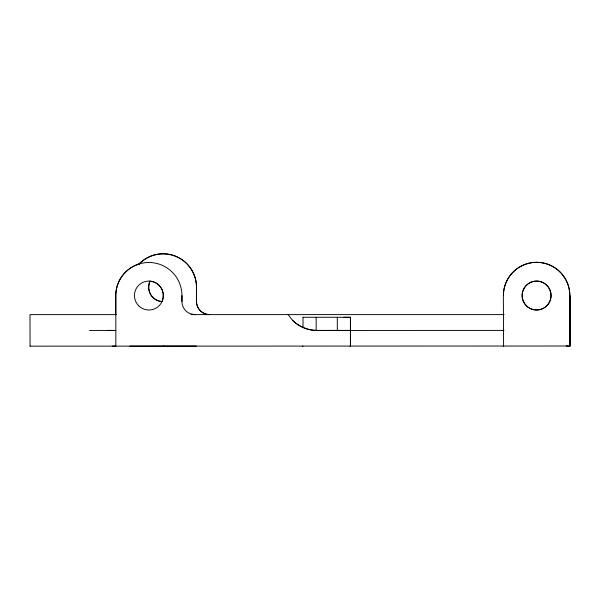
<?xml version="1.0" encoding="UTF-8"?>
<svg xmlns="http://www.w3.org/2000/svg" width="600" height="600" viewBox="0 0 600 600"><rect width="100%" height="100%" fill="white"/><g stroke="black" fill="none" stroke-linecap="round" stroke-linejoin="round"><path stroke-width="0.9" d="M195.083 314.618A13.14 13.14 0 0 1 181.95 301.485L181.942 295.553A33.053 33.053 0 0 0 148.89 262.493A33.053 33.053 0 0 0 115.83 295.553L115.837 346.147L114.863 346.132M343.853 317.288L350.43 317.288L350.43 346.08L350.43 317.288L303.022 317.288L303.022 327.517M503.13 330.45L503.528 330.42M288.142 314.618L292.44 320.212A34.867 34.867 0 0 0 317.1 330.428L350.438 330.42L316.17 330.413L316.17 317.28M349.98 330.278L350.43 330.278M129.817 346.147L196.395 346.065M116.145 314.618L30 314.618L30.06 346.155M191.01 314.618L504.127 314.61M89.543 330.428L115.71 330.42M108.12 330.42L115.823 330.428M350.423 330.457L504.007 330.397M566.092 345.99L570 346.013L30 346.155M112.238 346.132L114.922 346.132M163.792 346.155L163.26 346.147M303.022 317.288L303.465 317.288M302.52 346.155L303.03 346.155M349.92 346.043L350.445 346.05M569.482 330.337L569.993 330.405L569.993 345.998L569.835 295.538A33.21 33.21 0 0 0 536.625 262.327A33.21 33.21 0 0 0 503.415 295.545A33.21 33.21 0 0 1 536.625 262.327A33.21 33.21 0 0 1 569.827 295.538L569.993 330.405M503.07 346.072L503.588 346.035L503.355 295.545M191.678 314.175L193.905 314.618M337.298 317.28L337.298 330.353M181.95 295.553L181.95 301.485M115.755 314.827L115.755 295.553A33.053 33.053 0 0 1 140.257 263.625M138.712 264.442A33.383 33.383 0 0 1 196.493 286.035L196.5 301.478A13.14 13.14 0 0 0 209.64 314.618A13.14 13.14 0 0 1 196.447 301.478L196.447 286.035A33.383 33.383 0 0 0 138.667 264.442M162.382 301.65A14.453 14.453 0 0 1 149.933 281.34A14.453 14.453 0 0 0 161.572 301.582M317.1 330.428A34.875 34.875 0 0 1 292.44 320.212M149.565 281.123A14.453 14.453 0 0 1 162.015 301.433M569.94 345.998L569.775 295.538L569.94 345.998M526.41 305.76A14.453 14.453 0 0 0 550.582 299.28A14.453 14.453 0 0 0 532.882 281.58A14.453 14.453 0 0 0 526.41 305.76M526.342 305.76A14.453 14.453 0 0 0 550.523 299.28A14.453 14.453 0 0 0 532.822 281.58A14.453 14.453 0 0 0 526.342 305.76M138.667 305.767A14.453 14.453 0 0 0 162.847 299.288A14.453 14.453 0 0 0 145.148 281.595A14.453 14.453 0 0 0 138.667 305.767"/></g></svg>
